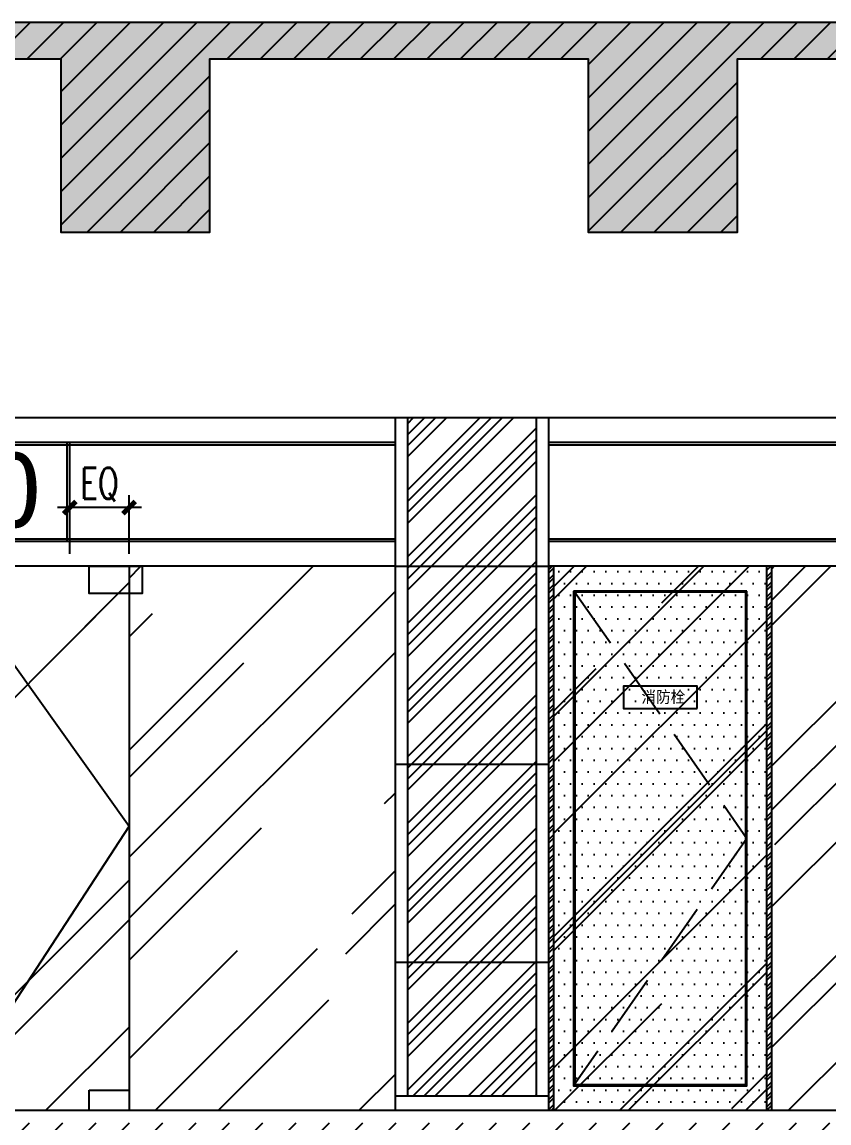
# Model space of a CAD drawing. Header units: millimetres. Extents: x 110215 to 630040, y -488650 to 141897.
# Drawn here: x 246549 to 249808, y -1815 to 2635 of the extents above; entities that cross this region are included whole.
import ezdxf
from ezdxf.enums import TextEntityAlignment as Align
from ezdxf.xclip import XClip

# ---------------------------------------------------------------- set-up
doc = ezdxf.new("R2010")
doc.units = ezdxf.units.MM
doc.header["$LTSCALE"] = 1000
doc.header["$XCLIPFRAME"] = 0
doc.linetypes.add('DASH', pattern=[0.35, 0.25, -0.1])
doc.layers.get('Defpoints').update_dxf_attribs({"color": 2})
for name, color, linetype in [('0-140c立面材料填充', 250, 'Continuous'), ('0-140d立面材料分隔', 146, 'Continuous'), ('0-140立面图剖切线', 4, 'Continuous'), ('1', 4, 'Continuous'), ('7', 7, 'Continuous'), ('D-地面', 8, 'Continuous'), ('E立-ELEV1', 6, 'Continuous')]:
    doc.layers.add(name, color=color, linetype=linetype)
doc.styles.add('LOGO', font='arial.ttf', dxfattribs={"width": 0.9})
doc.styles.add('TXT', font='txt.shx', dxfattribs={"width": 0.7})
doc.styles.add('繁黑体', font='simhei.ttf')
doc.dimstyles.new('副本 1-50', dxfattribs={"dimscale": 50, "dimtxt": 2.5, "dimasz": 1, "dimexe": 1, "dimexo": 1, "dimgap": 0.6, "dimtad": 1, "dimdec": 0, "dimrnd": 5, "dimzin": 0, "dimdsep": 46, "dimtxsty": 'TXT', "dimblk": 'ARCHTICK', "dimcen": 4, "dimdle": 1, "dimclrd": 3, "dimclre": 3, "dimclrt": 3, "dimadec": 0, "dimazin": 0, "dimtfac": 1, "dimtdec": 0, "dimtix": 1, "dimtmove": 2, "dimatfit": 3, "dimldrblk": 'ARCHTICK', "dimfxl": 0, "dimtolj": 1, "dimtzin": 0, "dimarcsym": 0})

# ---------------------------------------------------------------- blocks, each defined once
blk = doc.blocks.new('_ArchTick')
at = {"color": 0, "linetype": 'ByBlock', "const_width": 0.4}
blk.add_lwpolyline([(-0.5, -0.5), (0.5, 0.5)], dxfattribs=at)
blk = doc.blocks.new('*D130')
at = {"color": 3, "lineweight": -2, "transparency": 16777216}
for p, q in [((2433331.1, 314144.9), (2433331.1, 314382.1)), ((2433571.1, 314144.9), (2433571.1, 314382.1)), ((2433621.1, 314332.1), (2433281.1, 314332.1))]:
    blk.add_line(p, q, dxfattribs=at)
at = {"layer": 'Defpoints', "color": 0, "transparency": 16777216}
for p in [(2433331.1, 314332.1), (2433331.1, 314094.9), (2433571.1, 314094.9)]:
    blk.add_point(p, dxfattribs=at)
at = {"color": 3, "lineweight": -2, "transparency": 16777216, "xscale": 50, "yscale": 50, "zscale": 50, "rotation": 180}
blk.add_blockref('_ArchTick', (2433331.1, 314332.1), dxfattribs=at)
at = {"color": 3, "lineweight": -2, "transparency": 16777216, "xscale": 50, "yscale": 50, "zscale": 50}
blk.add_blockref('_ArchTick', (2433571.1, 314332.1), dxfattribs=at)
at = {"color": 3, "transparency": 16777216, "insert": (2433451.1, 314424.6), "char_height": 125, "attachment_point": 5, "style": 'TXT'}
blk.add_mtext('\\A1;EQ', dxfattribs=at)
blk = doc.blocks.new('*D131')
at = {"color": 3, "lineweight": -2, "transparency": 16777216}
for p, q in [((2432071.1, 314144.9), (2432071.1, 314382.1)), ((2432311.1, 314144.9), (2432311.1, 314382.1)), ((2432021.1, 314332.1), (2432361.1, 314332.1))]:
    blk.add_line(p, q, dxfattribs=at)
at = {"layer": 'Defpoints', "color": 0, "transparency": 16777216}
for p in [(2432311.1, 314332.1), (2432071.1, 314094.9), (2432311.1, 314094.9)]:
    blk.add_point(p, dxfattribs=at)
at = {"color": 3, "lineweight": -2, "transparency": 16777216, "xscale": 50, "yscale": 50, "zscale": 50, "rotation": 180}
blk.add_blockref('_ArchTick', (2432071.1, 314332.1), dxfattribs=at)
at = {"color": 3, "lineweight": -2, "transparency": 16777216, "xscale": 50, "yscale": 50, "zscale": 50}
blk.add_blockref('_ArchTick', (2432311.1, 314332.1), dxfattribs=at)
at = {"color": 3, "transparency": 16777216, "insert": (2432191.1, 314424.6), "char_height": 125, "attachment_point": 5, "style": 'TXT'}
blk.add_mtext('\\A1;EQ', dxfattribs=at)
blk = doc.blocks.new('DXFSDFS')
h = blk.add_hatch()
h.set_pattern_fill('玻璃', color=8, scale=500, angle=45)
h.set_pattern_definition([(45, (518540.1, 116047.24), (424.264, 1131.37), [7500, -1000, 2500, -500]), (45, (518833.56, 116694.24), (-823.78, 116.673), [1500, -165, 3000, -375]), (45, (518416.36, 116524.53), (1601.597, 2075.358), [4000, -700, 2000, -500])])
h.paths.add_polyline_path([(527860.1, 119621.5), (527860.1, 121821.5), (527000.1, 121821.5), (527000.1, 119621.5)])
at = {"layer": 'D-地面'}
h = blk.add_hatch(dxfattribs=at)
h.set_pattern_fill('DOTS', color=8, scale=30, style=0)
h.set_pattern_definition([(0, (518560.107, 116047.237), (23.8125, 47.625), [0, -47.625])])
h.paths.add_polyline_path([(527860.1, 119621.5), (527860.1, 121821.5), (527000.1, 121821.5), (527000.1, 119621.5)])
at = {"layer": 'E立-ELEV1'}
h = blk.add_hatch(dxfattribs=at)
h.set_pattern_fill('ANSI32', color=8, scale=3, style=0)
h.set_pattern_definition([(45, (530403.182, 118644.463), (-20.20558, 20.20558), []), (45, (530416.653, 118644.463), (-20.20558, 20.20558), [])])
h.paths.add_polyline_path([(527000.1, 119621.5), (526980.1, 119621.5), (526980.1, 121821.5), (527000.1, 121821.5)])
h = blk.add_hatch(dxfattribs=at)
h.set_pattern_fill('ANSI32', color=8, scale=3, style=0)
h.set_pattern_definition([(45, (529413.182, 118644.463), (-20.20558, 20.20558), []), (45, (529426.653, 118644.463), (-20.20558, 20.20558), [])])
h.paths.add_polyline_path([(527880.1, 119621.5), (527860.1, 119621.5), (527860.1, 121821.5), (527880.1, 121821.5)])
at = {"color": 1}
for p, q in [((526980.1, 119621.5), (526980.1, 121821.5)), ((527880.1, 121821.5), (526980.1, 121821.5)), ((527000.1, 119621.5), (527000.1, 121821.5)), ((527860.1, 119621.5), (527860.1, 121821.5)), ((527880.1, 119621.5), (527880.1, 121821.5)), ((527880.1, 119621.5), (527880.1, 121821.5)), ((527880.1, 119621.5), (526980.1, 119621.5))]:
    blk.add_line(p, q, dxfattribs=at)
at = {"color": 8, "linetype": 'DASH'}
blk.add_lwpolyline([(527085.1, 121716.5), (527780.1, 120721.5), (527080.1, 119721.5)], dxfattribs=at)
at = {"layer": '7', "color": 3}
blk.add_lwpolyline([(527579.2, 121246.5), (527579.2, 121336.4), (527281.1, 121336.4), (527281.1, 121246.5)], close=True, dxfattribs=at)
at = {"layer": 'E立-ELEV1', "color": 8}
blk.add_line((527780.1, 121721.5), (527080.1, 121721.5), dxfattribs=at)
at = {"layer": 'E立-ELEV1', "color": 4}
blk.add_lwpolyline([(527080.1, 121721.5), (527080.1, 119721.5), (527780.1, 119721.5), (527780.1, 121721.5)], dxfattribs=at)
at = {"layer": 'E立-ELEV1', "color": 3}
blk.add_lwpolyline([(527085.1, 121716.5), (527085.1, 119726.5), (527775.1, 119726.5), (527775.1, 121716.5), (527085.1, 121716.5)], close=True, dxfattribs=at)
at = {"layer": '1', "color": 3, "style": 'LOGO', "width": 0.9}
blk.add_text('消防栓', height=48, dxfattribs=at).set_placement((527530.5, 121269.6, 274.3), align=Align.RIGHT)
blk = doc.blocks.new('kjlkj')
at = {"layer": '0-140c立面材料填充'}
h = blk.add_hatch(dxfattribs=at)
h.set_pattern_fill('AR-RROOF', color=256, scale=50, angle=45, style=0)
h.set_pattern_definition([(45, (2419215.6, 311894.9), (1077.63, 2873.68), [19050, -2540, 6350, -1270]), (45, (2419961, 313538.3), (-2092.4, 296.35), [3810, -419.1, 7620, -952.5]), (45, (2418901.25, 313107.2), (4068.056, 5271.41), [10160, -1778, 5080, -1270])])
h.paths.add_polyline_path([(2433571.1, 314094.9), (2432071.1, 314094.9), (2432071.1, 311894.9), (2433571.1, 311894.9)])
at = {"color": 8}
for p, q in [((2432311.1, 314194.9), (2432311.1, 314594.9)), ((2432321.1, 314194.9), (2432321.1, 314594.9)), ((2433321.1, 314194.9), (2433321.1, 314594.9)), ((2433331.1, 314194.9), (2433331.1, 314594.9))]:
    blk.add_line(p, q, dxfattribs=at)
for points in [[(2432821.1, 314094.9), (2432071.1, 313044.9), (2432821.1, 311894.9)], [(2432821.1, 314094.9), (2433571.1, 313044.9), (2432821.1, 311894.9)]]:
    blk.add_lwpolyline(points, dxfattribs=at)
at = {"layer": '0-140d立面材料分隔'}
for p, q in [((2432071.1, 314094.9), (2432071.1, 311894.9)), ((2432821.1, 314094.9), (2432821.1, 311894.9)), ((2433571.1, 314094.9), (2433571.1, 311894.9))]:
    blk.add_line(p, q, dxfattribs=at)
at = {"layer": '0-140d立面材料分隔', "color": 1}
for p, q in [((2432609.7, 313694.9, -219.5), (2432556.9, 313744.9, -219.5)), ((2432556.9, 313744.9, -219.5), (2432556.9, 312194.9)), ((2432556.9, 313744.9, -219.5), (2432715.4, 313744.9, -219.5)), ((2432715.4, 313744.9, -219.5), (2432715.4, 313694.9, -219.5)), ((2432926.8, 313744.9, -219.5), (2432926.8, 313694.9, -219.5)), ((2433085.4, 313744.9, -219.5), (2432926.8, 313744.9, -219.5)), ((2433032.5, 313694.9, -219.5), (2433085.4, 313744.9, -219.5)), ((2433085.4, 313744.9, -219.5), (2433085.4, 312194.9)), ((2432609.7, 313694.9, -219.5), (2432609.7, 312244.9)), ((2432609.7, 313694.9, -219.5), (2432715.4, 313694.9, -219.5)), ((2433032.5, 313694.9, -219.5), (2432926.8, 313694.9, -219.5)), ((2433032.5, 313694.9, -219.5), (2433032.5, 312244.9)), ((2432609.7, 312244.9), (2432556.9, 312194.9)), ((2432715.4, 312244.9), (2432609.7, 312244.9)), ((2432715.4, 312244.9), (2432715.4, 312194.9)), ((2432926.8, 312244.9), (2433032.5, 312244.9)), ((2432926.8, 312244.9), (2432926.8, 312194.9)), ((2433032.5, 312244.9), (2433085.4, 312194.9)), ((2432715.4, 312194.9), (2432556.9, 312194.9)), ((2432926.8, 312194.9), (2433085.4, 312194.9))]:
    blk.add_line(p, q, dxfattribs=at)
for points in [[(2432018.3, 314094.9), (2432233.1, 314094.9), (2432233.1, 313984.9), (2432018.3, 313984.9)], [(2433409.2, 314094.9), (2433624, 314094.9), (2433624, 313984.9), (2433409.2, 313984.9)], [(2432071.1, 311978.2), (2432233.1, 311978.2), (2432233.1, 311894.9), (2432071.1, 311894.9)], [(2433409.2, 311978.2), (2433571.1, 311978.2), (2433571.1, 311894.9), (2433409.2, 311894.9)]]:
    blk.add_lwpolyline(points, close=True, dxfattribs=at)
at = {"color": 1, "style": '繁黑体'}
blk.add_text('LOGO', height=300, dxfattribs=at).set_placement((2432396, 314253.3, -219.5))
at = {"color": 8}
dim = blk.add_linear_dim(base=(2432311.1, 314332.1), p1=(2432071.1, 314094.9), p2=(2432311.1, 314094.9), text='EQ', dimstyle='副本 1-50', dxfattribs=at)
dim.commit()
dim.dimension.update_dxf_attribs({"geometry": '*D131', "text_midpoint": (2432191.1, 314424.6)})
dim = blk.add_linear_dim(base=(2433331.1, 314332.1), p1=(2433571.1, 314094.9), p2=(2433331.1, 314094.9), angle=180, text='EQ', dimstyle='副本 1-50', dxfattribs=at)
dim.commit()
dim.dimension.update_dxf_attribs({"geometry": '*D130', "text_midpoint": (2433451.1, 314424.6)})
blk = doc.blocks.new('dvdfsdfs')
h = blk.add_hatch()
h.set_pattern_fill('ANSI31', color=250, scale=30)
h.paths.add_polyline_path([(269244.4, 8240.8), (351969.4, 8240.8), (351969.4, 8090.8), (269244.4, 8090.8)])
h.paths.add_polyline_path([(351969.4, 12690.4), (351969.4, 11840.4), (351369.4, 11840.4), (351369.4, 12540.4), (348969.4, 12540.4), (348969.4, 11840.4), (348469.4, 11840.4), (348469.4, 12540.4), (345044.4, 12540.4), (345044.4, 11840.4), (344444.4, 11840.4), (344444.4, 12540.4), (342914.4, 12540.4), (342914.4, 11840.4), (342314.4, 11840.4), (342314.4, 12540.4), (339414.4, 12540.4), (339414.4, 11840.4), (338914.4, 11840.4), (338914.4, 12540.4), (337814.4, 12540.4), (337814.4, 11840.4), (337214.4, 11840.4), (337214.4, 12540.4), (334680, 12540.4), (334680, 11840.4), (334080, 11840.4), (334080, 12540.4), (331929.9, 12540.4), (331929.9, 11840.4), (331429.9, 11840.4), (331429.9, 12540.4), (329129.9, 12540.4), (329129.9, 11840.4), (328629.9, 11840.4), (328629.9, 12540.4), (326379.9, 12540.4), (326379.9, 11840.4), (325779.9, 11840.4), (325779.9, 12540.4), (323329.9, 12540.4), (323329.9, 11840.4), (322829.9, 11840.4), (322829.9, 12540.4), (320329.9, 12540.4), (320329.9, 11840.4), (319829.9, 11840.4), (319829.9, 12540.4), (317681.3, 12540.4), (317681.3, 11840.4), (317081.3, 11840.4), (317081.3, 12540.4), (315231.3, 12540.4), (315231.3, 11840.4), (314695.9, 11840.4), (314695.9, 12540.4), (313897.8, 12540.4), (313897.8, 11840.4), (313318.8, 11840.4), (313318.8, 12540.4), (311318, 12540.4), (311318, 11840.4), (310691.4, 11840.4), (310691.4, 12540.4), (308229.9, 12540.4), (308229.9, 11840.4), (307729.9, 11840.4), (307729.9, 12540.4), (305779.9, 12540.4), (305779.9, 11840.4), (305179.9, 11840.4), (305179.9, 12540.4), (303430.8, 12540.4), (303430.8, 11840.4), (302930.8, 11840.4), (302930.8, 12540.4), (301180.2, 12540.4), (301180.2, 11840.4), (300580.2, 11840.4), (300580.2, 12540.4), (298430.1, 12540.4), (298430.1, 11840.4), (297830.1, 11840.4), (297830.1, 12540.4), (295530.1, 12540.4), (295530.1, 11840.4), (294930.1, 11840.4), (294930.1, 12540.4), (292779.9, 12540.4), (292779.9, 11840.4), (292179.9, 11840.4), (292179.9, 12540.4), (289928.9, 12540.4), (289928.9, 11840.4), (289428.9, 11840.4), (289428.9, 12540.4), (287128.9, 12540.4), (287128.9, 11840.4), (286628.9, 11840.4), (286628.9, 12540.4), (284355.7, 12540.4), (284355.7, 11840.4), (283756.6, 11840.4), (283756.6, 12540.4), (281529.9, 12540.4), (281529.9, 11840.4), (281029.9, 11840.4), (281029.9, 12540.4), (278729.9, 12540.4), (278729.9, 11840.4), (278229.9, 11840.4), (278229.9, 12540.4), (269843.9, 12540.4), (269843.9, 11840.4), (269244.4, 11840.4), (269244.4, 12690.4)])
h = blk.add_hatch()
h.set_pattern_fill('ANSI34', color=250, scale=10)
h.set_pattern_definition([(45, (153, -116817.3), (-134.70384, 134.70384), []), (45, (197.9, -116817.3), (-134.70384, 134.70384), []), (45, (242.8, -116817.3), (-134.70384, 134.70384), []), (45, (287.7, -116817.3), (-134.70384, 134.70384), [])])
h.paths.add_polyline_path([(343714.4, 11090.8), (343714.4, 8350.8), (344234.4, 8350.8), (344234.4, 11090.8)])
at = {"layer": '0-140c立面材料填充'}
h = blk.add_hatch(dxfattribs=at)
h.set_pattern_fill('AR-CONC', color=256)
h.paths.add_polyline_path([(351969.4, 12690.4), (351969.4, 11840.4), (351369.4, 11840.4), (351369.4, 12540.4), (348969.4, 12540.4), (348969.4, 11840.4), (348469.4, 11840.4), (348469.4, 12540.4), (345044.4, 12540.4), (345044.4, 11840.4), (344444.4, 11840.4), (344444.4, 12540.4), (342914.4, 12540.4), (342914.4, 11840.4), (342314.4, 11840.4), (342314.4, 12540.4), (339414.4, 12540.4), (339414.4, 11840.4), (338914.4, 11840.4), (338914.4, 12540.4), (337814.4, 12540.4), (337814.4, 11840.4), (337214.4, 11840.4), (337214.4, 12540.4), (334680, 12540.4), (334680, 11840.4), (334080, 11840.4), (334080, 12540.4), (331929.9, 12540.4), (331929.9, 11840.4), (331429.9, 11840.4), (331429.9, 12540.4), (329129.9, 12540.4), (329129.9, 11840.4), (328629.9, 11840.4), (328629.9, 12540.4), (326379.9, 12540.4), (326379.9, 11840.4), (325779.9, 11840.4), (325779.9, 12540.4), (323329.9, 12540.4), (323329.9, 11840.4), (322829.9, 11840.4), (322829.9, 12540.4), (320329.9, 12540.4), (320329.9, 11840.4), (319829.9, 11840.4), (319829.9, 12540.4), (317681.3, 12540.4), (317681.3, 11840.4), (317081.3, 11840.4), (317081.3, 12540.4), (315231.3, 12540.4), (315231.3, 11840.4), (314695.9, 11840.4), (314695.9, 12540.4), (313897.8, 12540.4), (313897.8, 11840.4), (313318.8, 11840.4), (313318.8, 12540.4), (311318, 12540.4), (311318, 11840.4), (310691.4, 11840.4), (310691.4, 12540.4), (308229.9, 12540.4), (308229.9, 11840.4), (307729.9, 11840.4), (307729.9, 12540.4), (305779.9, 12540.4), (305779.9, 11840.4), (305179.9, 11840.4), (305179.9, 12540.4), (303430.8, 12540.4), (303430.8, 11840.4), (302930.8, 11840.4), (302930.8, 12540.4), (301180.2, 12540.4), (301180.2, 11840.4), (300580.2, 11840.4), (300580.2, 12540.4), (298430.1, 12540.4), (298430.1, 11840.4), (297830.1, 11840.4), (297830.1, 12540.4), (295530.1, 12540.4), (295530.1, 11840.4), (294930.1, 11840.4), (294930.1, 12540.4), (292779.9, 12540.4), (292779.9, 11840.4), (292179.9, 11840.4), (292179.9, 12540.4), (289928.9, 12540.4), (289928.9, 11840.4), (289428.9, 11840.4), (289428.9, 12540.4), (287128.9, 12540.4), (287128.9, 11840.4), (286628.9, 11840.4), (286628.9, 12540.4), (284355.7, 12540.4), (284355.7, 11840.4), (283756.6, 11840.4), (283756.6, 12540.4), (281529.9, 12540.4), (281529.9, 11840.4), (281029.9, 11840.4), (281029.9, 12540.4), (278729.9, 12540.4), (278729.9, 11840.4), (278229.9, 11840.4), (278229.9, 12540.4), (269843.9, 12540.4), (269843.9, 11840.4), (269244.4, 11840.4), (269244.4, 12690.4)])
h = blk.add_hatch(dxfattribs=at)
h.set_pattern_fill('AR-RROOF', color=256, scale=600, angle=45)
h.set_pattern_definition([(45, (346454.3, 94921.34), (509.117, 1357.645), [9000, -1200, 3000, -600]), (45, (346806.4, 95697.74), (-988.535, 140.007), [1800, -198, 3600, -450]), (45, (346305.8, 95494.1), (1921.9162, 2490.43), [4800, -840, 2400, -600])])
h.paths.add_polyline_path([(342589.4, 10490.8), (342589.4, 8290.8), (343662.4, 8290.8), (343662.4, 10490.8)])
h = blk.add_hatch(dxfattribs=at)
h.set_pattern_fill('AR-RROOF', color=256, scale=600, angle=45)
h.set_pattern_definition([(45, (350139.3, 94921.34), (509.117, 1357.645), [9000, -1200, 3000, -600]), (45, (350491.4, 95697.74), (-988.535, 140.007), [1800, -198, 3600, -450]), (45, (349990.8, 95494.1), (1921.9162, 2490.43), [4800, -840, 2400, -600])])
h.paths.add_polyline_path([(345184.4, 10490.8), (345184.4, 8290.8), (347347.4, 8290.8), (347347.4, 10490.8)])
for points in [[(351969.4, 12690.4), (351969.4, 11840.4), (351369.4, 11840.4), (351369.4, 12540.4), (348969.4, 12540.4), (348969.4, 11840.4), (348469.4, 11840.4), (348469.4, 12540.4), (345044.4, 12540.4), (345044.4, 11840.4), (344444.4, 11840.4), (344444.4, 12540.4), (342914.4, 12540.4), (342914.4, 11840.4), (342314.4, 11840.4), (342314.4, 12540.4), (339414.4, 12540.4), (339414.4, 11840.4), (338914.4, 11840.4), (338914.4, 12540.4), (337814.4, 12540.4)], [(334080, 12540.4), (331929.9, 12540.4), (331929.9, 11840.4), (331429.9, 11840.4), (331429.9, 12540.4), (329129.9, 12540.4), (329129.9, 11840.4), (328629.9, 11840.4), (328629.9, 12540.4), (326379.9, 12540.4), (326379.9, 11840.4), (325779.9, 11840.4)], [(269244.4, 12690.4), (351969.4, 12690.4)]]:
    blk.add_lwpolyline(points)
at = {"layer": '0-140c立面材料填充', "color": 251}
for p, q in [((343664.4, 10490.8), (344284.4, 10490.8)), ((343664.4, 9690.8), (344284.4, 9690.8)), ((343664.4, 8890.8), (344284.4, 8890.8))]:
    blk.add_line(p, q, dxfattribs=at)
at = {"layer": '0-140d立面材料分隔'}
for p, q in [((343664.4, 8290.8), (343664.4, 11090.8)), ((343664.4, 8290.8), (343664.4, 11090.8)), ((344284.4, 8290.8), (344284.4, 11090.8)), ((343664.4, 10990.8), (340309.4, 10990.8)), ((352069.4, 10990.8), (344284.4, 10990.8)), ((343664.4, 10980.8), (340309.4, 10980.8)), ((352069.4, 10980.8), (344284.4, 10980.8)), ((343664.4, 10600.8), (340309.4, 10600.8)), ((343664.4, 10590.8), (340309.4, 10590.8)), ((352069.4, 10600.8), (344284.4, 10600.8)), ((352069.4, 10590.8), (344284.4, 10590.8)), ((343664.4, 10490.8), (340309.4, 10490.8)), ((352069.4, 10490.8), (344284.4, 10490.8)), ((345184.4, 8290.8), (345184.4, 10490.8)), ((343664.4, 8350.8), (344284.4, 8350.8))]:
    blk.add_line(p, q, dxfattribs=at)
at = {"layer": '0-140d立面材料分隔', "color": 8}
for p, q in [((343714.4, 8350.8), (343714.4, 11090.8)), ((344234.4, 8350.8), (344234.4, 11090.8))]:
    blk.add_line(p, q, dxfattribs=at)
at = {"layer": '0-140立面图剖切线'}
for p, q in [((352069.4, 11090.8), (269244.4, 11090.8)), ((351969.4, 8290.8), (269244.4, 8290.8))]:
    blk.add_line(p, q, dxfattribs=at)
at = {"color": 8}
blk.add_blockref('kjlkj', (-2090981.8, -303604.1), dxfattribs=at)
blk.add_blockref('DXFSDFS', (-182695.7, -111330.7))

msp = doc.modelspace()

# ---------------------------------------------------------------- block references
ref = msp.add_blockref('dvdfsdfs', (-83018.2, -10055.6))
XClip(ref).set_block_clipping_path([(288024.3682720694, 6094.4817562175), (307185.7998161536, 15350.053184789)])
ref = msp.add_blockref('dvdfsdfs', (-95607.3, -10055.6))
XClip(ref).set_block_clipping_path([(329370.5288768476, 6094.4817562175), (353549.5805330921, 15350.053184789)])

doc.saveas('drawing.dxf')
